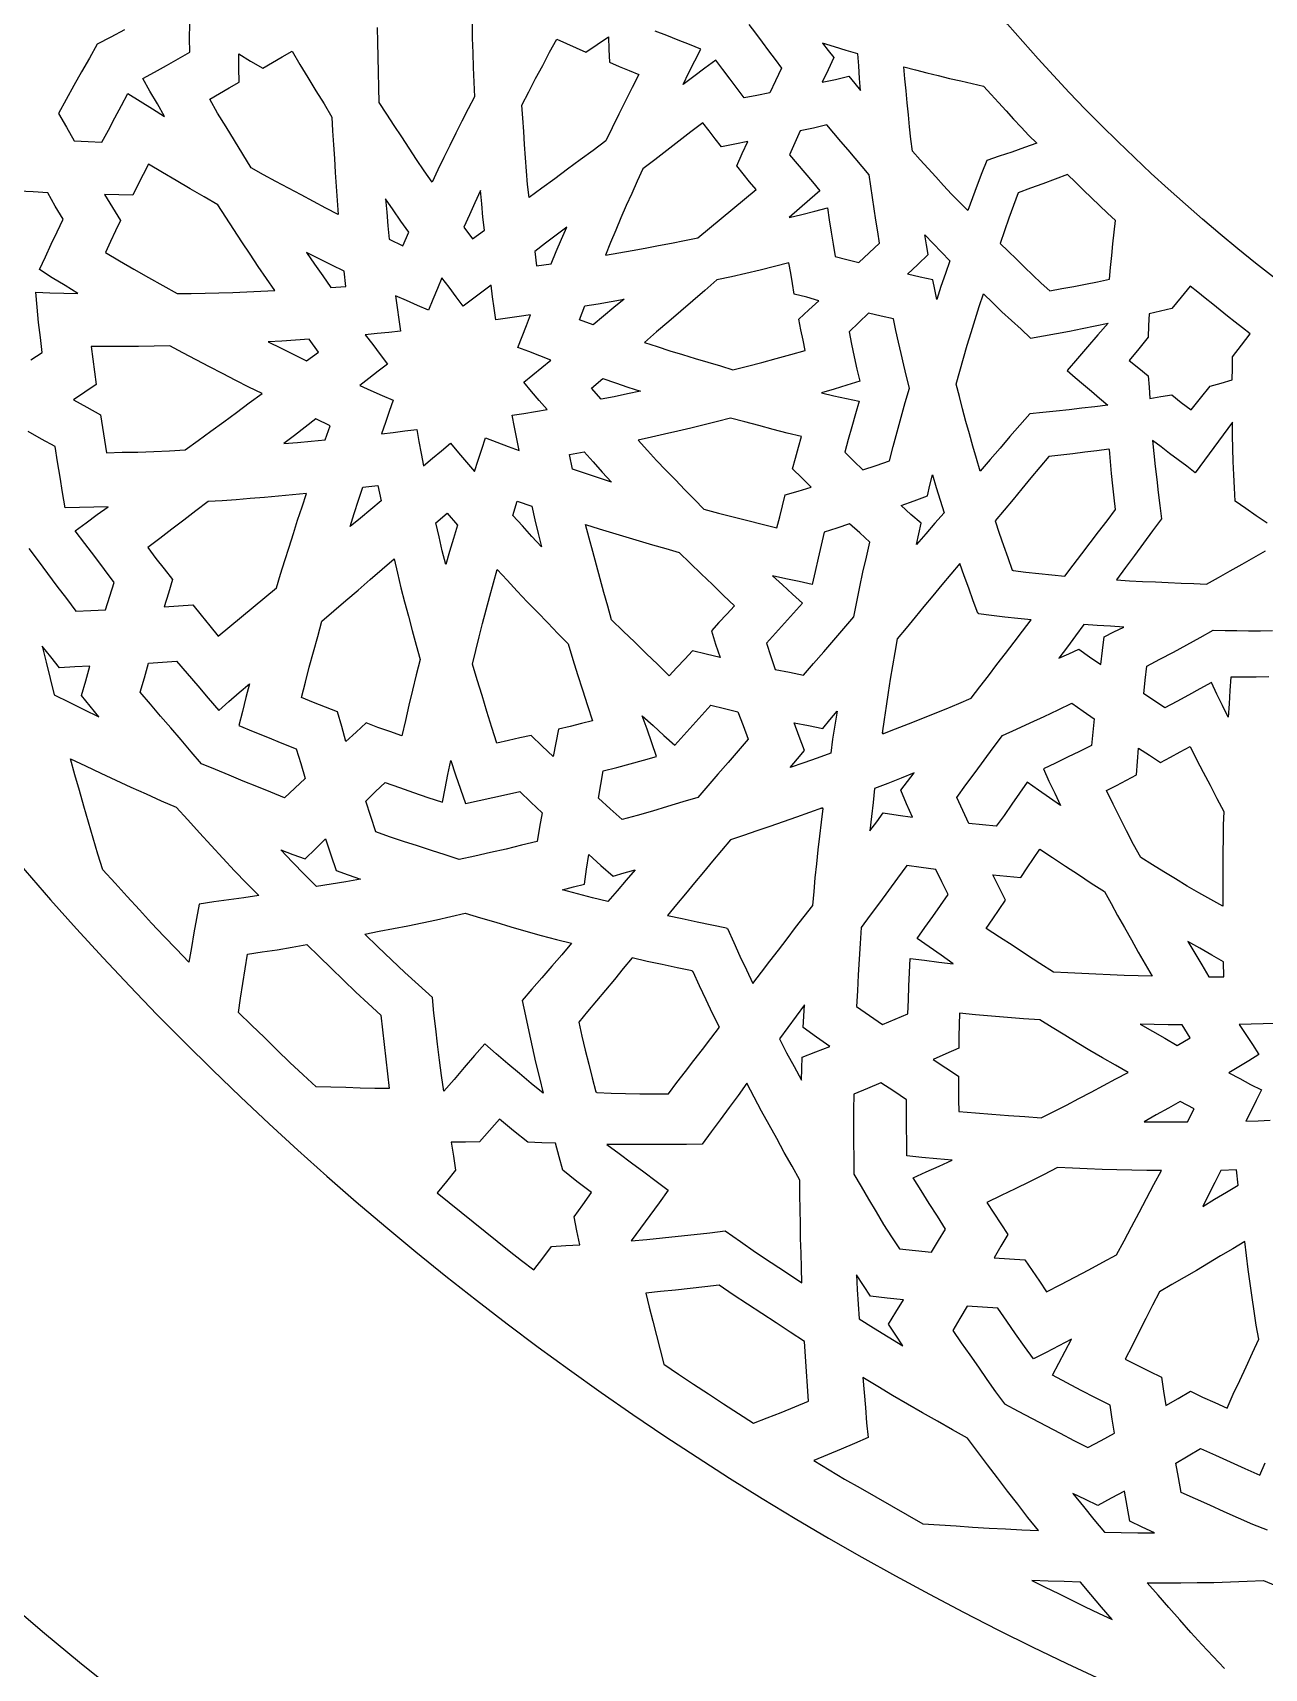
# Model space of a CAD drawing. Extents: x -250 to 250, y -250 to 250.
# Drawn here: x -161.6 to -78, y -193.8 to -82.8 of the extents above; entities that cross this region are included whole.
import ezdxf

# ---------------------------------------------------------------- set-up
doc = ezdxf.new("R2010")
doc.units = 0
doc.header["$MEASUREMENT"] = 0
doc.layers.add('LAYER_1', color=18, linetype='CONTINUOUS')
doc.layers.add('LAYER_2', color=174, linetype='CONTINUOUS')

msp = doc.modelspace()

# ---------------------------------------------------------------- linework, layer by layer
at = {"layer": 'LAYER_1'}
msp.add_lwpolyline([(0, 250, 0.414214), (-250, 0, 0.414214), (0, -250, 0.414214), (250, 0, 0.414214)], format="xyb", close=True, dxfattribs=at)
for points in [[(-155.39, -82.61), (-156.31, -83.1), (-157.24, -83.59), (-157.77, -84.52), (-158.3, -85.45), (-158.82, -86.39), (-159.35, -87.34), (-159.86, -88.28), (-159.33, -89.21), (-158.8, -90.14), (-157.86, -90.19), (-156.92, -90.24), (-156.48, -89.41), (-156.04, -88.58), (-155.6, -87.75), (-155.16, -86.93), (-154.33, -87.46), (-153.5, -87.98), (-152.67, -88.5), (-153.16, -87.64), (-153.66, -86.77), (-154.15, -85.91), (-153.35, -85.47), (-152.55, -85.02), (-151.75, -84.58), (-150.95, -84.13), (-150.97, -83.18), (-150.96, -82.23)], [(-131.79, -82.19), (-131.79, -83.18), (-131.76, -84.17), (-131.73, -85.16), (-131.69, -86.16), (-131.65, -87.16), (-132.07, -87.97), (-132.49, -88.8), (-132.91, -89.62), (-133.32, -90.45), (-133.73, -91.28), (-134.12, -92.1), (-134.52, -92.94), (-135.05, -92.18), (-135.57, -91.41), (-136.07, -90.64), (-136.58, -89.87), (-137.09, -89.09), (-137.6, -88.32), (-138.1, -87.55), (-138.13, -86.52), (-138.16, -85.49), (-138.18, -84.47), (-138.2, -83.45), (-138.22, -82.44)], [(-113.03, -82.25), (-112.58, -82.84), (-112.13, -83.44), (-111.69, -84.03), (-111.24, -84.63), (-110.8, -85.22), (-111.21, -86.06), (-111.61, -86.89), (-112.48, -87.06), (-113.34, -87.23), (-113.82, -86.59), (-114.3, -85.95), (-114.78, -85.31), (-115.26, -84.67), (-116.01, -85.22), (-116.75, -85.77), (-117.49, -86.31), (-117.09, -85.51), (-116.69, -84.72), (-116.28, -83.92), (-117.05, -83.61), (-117.82, -83.31), (-118.6, -83), (-119.38, -82.69)], [(-161.74, -105.01), (-160.97, -104.51), (-161.09, -103.49), (-161.22, -102.47), (-161.32, -101.44), (-161.41, -100.41), (-160.45, -100.45), (-159.5, -100.48), (-158.55, -100.5), (-159.42, -99.96), (-160.29, -99.43), (-161.16, -98.88), (-160.76, -98.02), (-160.36, -97.16), (-159.95, -96.31), (-159.55, -95.45), (-160.09, -94.57), (-160.6, -93.67), (-161.59, -93.61), (-162.58, -93.55)], [(-161.89, -117.8), (-161.25, -118.65), (-160.61, -119.5), (-159.97, -120.36), (-159.33, -121.21), (-158.69, -122.06), (-157.68, -122.02), (-156.67, -121.97), (-156.38, -121.05), (-156.09, -120.12), (-156.75, -119.24), (-157.41, -118.36), (-158.07, -117.48), (-158.73, -116.6), (-157.99, -116.06), (-157.24, -115.51), (-156.5, -114.97), (-157.47, -115), (-158.45, -115.03), (-159.41, -115.05), (-159.59, -114), (-159.76, -112.96), (-159.93, -111.92), (-160.1, -110.89), (-161.01, -110.38), (-161.93, -109.86)], [(-77.86, -116.08), (-78.6, -115.6), (-79.31, -115.09), (-80.03, -114.59), (-80.08, -113.69), (-80.12, -112.8), (-80.15, -111.91), (-80.18, -111.02), (-80.2, -110.13), (-80.21, -109.24), (-80.84, -110.1), (-81.47, -110.95), (-82.1, -111.81), (-82.73, -112.67), (-83.31, -112.23), (-83.89, -111.79), (-84.47, -111.36), (-85.05, -110.92), (-85.63, -110.49), (-85.54, -111.36), (-85.45, -112.24), (-85.35, -113.12), (-85.25, -114.01), (-85.14, -114.9), (-85.03, -115.79), (-85.63, -116.62), (-86.24, -117.45), (-86.85, -118.28), (-87.46, -119.11), (-88.07, -119.94), (-87.2, -120), (-86.32, -120.04), (-85.44, -120.08), (-84.57, -120.12), (-83.7, -120.16), (-82.83, -120.19), (-81.97, -120.22), (-81.16, -119.78), (-80.36, -119.33), (-79.56, -118.88), (-78.76, -118.42), (-77.97, -117.97)], [(-77.74, -126.52), (-78.59, -126.54), (-79.45, -126.55), (-80.31, -126.55), (-80.38, -127.45), (-80.44, -128.35), (-80.5, -129.25), (-80.89, -128.47), (-81.27, -127.69), (-81.64, -126.9), (-82.42, -127.33), (-83.2, -127.76), (-83.99, -128.19), (-84.79, -128.62), (-85.51, -128.14), (-86.23, -127.67), (-86.14, -126.74), (-86.03, -125.79), (-85.13, -125.32), (-84.22, -124.84), (-83.31, -124.35), (-82.41, -123.86), (-81.52, -123.36), (-80.71, -123.37), (-79.91, -123.38), (-79.11, -123.39), (-78.31, -123.39), (-77.5, -123.37)], [(-77.33, -150.05), (-78.13, -150.07), (-78.94, -150.09), (-79.75, -150.11), (-79.31, -150.79), (-78.86, -151.48), (-78.41, -152.16), (-79.09, -152.58), (-79.78, -152.99), (-80.46, -153.4), (-79.72, -153.79), (-78.98, -154.18), (-78.24, -154.56), (-78.59, -155.27), (-78.95, -155.97), (-79.31, -156.68), (-78.47, -156.65), (-77.64, -156.61)], [(-77.84, -184.44), (-78.82, -184.04), (-79.8, -183.62), (-80.77, -183.18), (-81.74, -182.74), (-82.71, -182.31), (-83.68, -181.87), (-83.87, -180.87), (-84.05, -179.88), (-83.21, -179.39), (-82.37, -178.9), (-81.37, -179.35), (-80.37, -179.8), (-79.37, -180.25), (-78.36, -180.71), (-78, -179.86)], [(-80.74, -193.83), (-81.51, -193.01), (-82.28, -192.19), (-83.03, -191.37), (-83.78, -190.53), (-84.52, -189.69), (-85.26, -188.85), (-85.99, -188.01), (-84.85, -188), (-83.72, -188), (-82.6, -187.99), (-81.48, -187.98), (-80.35, -187.94), (-79.22, -187.89), (-78.1, -187.85), (-77.02, -188.3)]]:
    msp.add_lwpolyline(points, dxfattribs=at)
for points in [[(-127.94, -93.99), (-128.04, -93.1), (-128.11, -92.19), (-128.18, -91.29), (-128.24, -90.39), (-128.3, -89.5), (-128.36, -88.61), (-128.42, -87.73), (-127.96, -86.82), (-127.49, -85.92), (-127.01, -85.02), (-126.54, -84.13), (-126.05, -83.24), (-125.4, -83.54), (-124.74, -83.84), (-124.08, -84.13), (-123.32, -83.61), (-122.55, -83.09), (-122.52, -83.95), (-122.48, -84.81), (-121.82, -85.09), (-121.15, -85.36), (-120.49, -85.63), (-120.95, -86.53), (-121.4, -87.43), (-121.85, -88.34), (-122.29, -89.25), (-122.72, -90.15), (-123.59, -90.79), (-124.46, -91.43), (-125.33, -92.07), (-126.2, -92.71), (-127.07, -93.35)], [(-140.88, -95.14), (-141.72, -94.7), (-142.56, -94.26), (-143.41, -93.81), (-144.26, -93.36), (-145.11, -92.91), (-145.96, -92.45), (-146.8, -91.97), (-147.36, -91.04), (-147.93, -90.11), (-148.5, -89.19), (-149.07, -88.26), (-149.61, -87.32), (-148.95, -86.93), (-148.28, -86.54), (-147.61, -86.15), (-147.63, -85.19), (-147.64, -84.24), (-146.83, -84.73), (-146.01, -85.21), (-145.35, -84.83), (-144.68, -84.44), (-144.02, -84.05), (-143.49, -84.96), (-142.95, -85.85), (-142.4, -86.74), (-141.85, -87.64), (-141.31, -88.53), (-141.27, -89.47), (-141.21, -90.41), (-141.15, -91.35), (-141.09, -92.29), (-141.02, -93.23), (-140.95, -94.18)], [(-105.62, -84.23), (-106.42, -84), (-107.22, -83.76), (-108.02, -83.51), (-107.64, -84), (-107.25, -84.49), (-107.65, -85.33), (-108.05, -86.17), (-107.14, -85.97), (-106.23, -85.76), (-105.84, -86.25), (-105.45, -86.73), (-105.51, -85.9), (-105.57, -85.06)], [(-98.17, -94.88), (-98.72, -94.31), (-99.27, -93.75), (-99.81, -93.17), (-100.33, -92.59), (-100.86, -92.01), (-101.39, -91.43), (-101.92, -90.84), (-102.03, -90.03), (-102.12, -89.2), (-102.2, -88.38), (-102.28, -87.56), (-102.36, -86.74), (-102.43, -85.93), (-102.5, -85.12), (-101.72, -85.32), (-100.95, -85.52), (-100.17, -85.71), (-99.4, -85.9), (-98.64, -86.08), (-97.87, -86.26), (-97.1, -86.43), (-96.59, -86.99), (-96.08, -87.55), (-95.57, -88.11), (-95.06, -88.67), (-94.54, -89.22), (-94.02, -89.77), (-93.49, -90.31), (-94.33, -90.6), (-95.18, -90.9), (-96.03, -91.18), (-96.88, -91.47), (-97.21, -92.31), (-97.53, -93.16), (-97.85, -94.02)], [(-113.1, -90.19), (-113.98, -90.37), (-114.87, -90.55), (-115.3, -90.01), (-115.72, -89.47), (-116.14, -88.92), (-116.95, -89.54), (-117.77, -90.17), (-118.59, -90.79), (-119.4, -91.42), (-120.22, -92.04), (-120.6, -92.87), (-120.97, -93.71), (-121.34, -94.54), (-121.7, -95.37), (-122.05, -96.21), (-122.41, -97.05), (-122.76, -97.9), (-121.85, -97.74), (-120.95, -97.58), (-120.06, -97.42), (-119.16, -97.25), (-118.27, -97.09), (-117.38, -96.91), (-116.49, -96.73), (-115.7, -96.07), (-114.91, -95.42), (-114.12, -94.76), (-113.33, -94.1), (-112.53, -93.45), (-112.97, -92.92), (-113.4, -92.38), (-113.83, -91.84), (-113.47, -91.01)], [(-109.54, -89.47), (-109.91, -90.28), (-110.27, -91.1), (-109.75, -91.71), (-109.23, -92.32), (-108.71, -92.92), (-108.2, -93.53), (-108.89, -94.13), (-109.59, -94.74), (-110.29, -95.34), (-109.42, -95.13), (-108.55, -94.91), (-107.69, -94.69), (-107.57, -95.51), (-107.44, -96.33), (-107.31, -97.16), (-107.17, -97.98), (-106.37, -98.19), (-105.56, -98.4), (-104.86, -97.74), (-104.16, -97.09), (-104.28, -96.31), (-104.4, -95.53), (-104.51, -94.76), (-104.63, -93.99), (-104.74, -93.22), (-104.85, -92.45), (-105.33, -91.89), (-105.81, -91.32), (-106.29, -90.76), (-106.78, -90.19), (-107.26, -89.63), (-107.74, -89.06), (-108.64, -89.27)], [(-145.19, -100.31), (-145.76, -99.49), (-146.32, -98.66), (-146.87, -97.83), (-147.42, -97), (-147.96, -96.16), (-148.51, -95.33), (-149.06, -94.49), (-149.99, -93.95), (-150.93, -93.4), (-151.88, -92.84), (-152.82, -92.28), (-153.77, -91.72), (-154.12, -92.42), (-154.48, -93.13), (-154.82, -93.83), (-155.78, -93.81), (-156.74, -93.78), (-156.2, -94.66), (-155.66, -95.55), (-156, -96.26), (-156.34, -96.98), (-156.68, -97.71), (-155.72, -98.29), (-154.75, -98.86), (-153.77, -99.41), (-152.79, -99.96), (-151.82, -100.51), (-150.87, -100.5), (-149.92, -100.48), (-148.98, -100.46), (-148.04, -100.43), (-147.09, -100.4), (-146.14, -100.35)], [(-94.75, -93.66), (-95.07, -94.52), (-95.38, -95.38), (-95.68, -96.24), (-95.98, -97.1), (-95.42, -97.64), (-94.86, -98.18), (-94.31, -98.72), (-93.75, -99.26), (-93.18, -99.8), (-92.61, -100.32), (-91.79, -100.17), (-90.98, -100.02), (-90.17, -99.86), (-89.36, -99.7), (-88.55, -99.54), (-88.48, -98.74), (-88.4, -97.93), (-88.32, -97.13), (-88.23, -96.34), (-88.14, -95.54), (-88.69, -95.04), (-89.24, -94.52), (-89.78, -94), (-90.32, -93.48), (-90.86, -92.95), (-91.4, -92.43), (-92.24, -92.75), (-93.08, -93.06), (-93.91, -93.36)], [(-136.09, -96.34), (-136.63, -95.59), (-137.16, -94.83), (-137.69, -94.07), (-137.6, -94.98), (-137.51, -95.9), (-137.42, -96.82), (-136.5, -97.26)], [(-130.97, -96.21), (-131.07, -95.32), (-131.15, -94.41), (-131.23, -93.51), (-131.61, -94.34), (-131.99, -95.17), (-132.37, -96), (-131.77, -96.8)], [(-126.44, -98.49), (-126.09, -97.66), (-125.74, -96.82), (-125.38, -95.99), (-126.1, -96.54), (-126.82, -97.09), (-127.54, -97.65), (-127.43, -98.63)], [(-101.09, -96.53), (-100.52, -97.11), (-99.96, -97.7), (-99.39, -98.28), (-99.69, -99.15), (-99.99, -100.03), (-100.28, -100.9), (-100.41, -100.24), (-100.54, -99.57), (-101.39, -99.39), (-102.25, -99.2), (-101.55, -98.53), (-100.85, -97.85), (-100.97, -97.19)], [(-140.37, -100.02), (-140.49, -98.98), (-141.33, -98.57), (-142.19, -98.15), (-143.04, -97.72), (-142.49, -98.51), (-141.93, -99.3), (-141.38, -100.09)], [(-120.1, -103.82), (-119.24, -104.11), (-118.39, -104.39), (-117.53, -104.65), (-116.67, -104.91), (-115.81, -105.17), (-114.95, -105.42), (-114.1, -105.68), (-113.12, -105.43), (-112.14, -105.18), (-111.16, -104.92), (-110.18, -104.65), (-109.2, -104.38), (-109.35, -103.67), (-109.5, -102.96), (-109.63, -102.25), (-108.95, -101.62), (-108.28, -100.99), (-109.1, -100.76), (-109.94, -100.54), (-110.06, -99.83), (-110.18, -99.12), (-110.3, -98.42), (-111.28, -98.67), (-112.26, -98.91), (-113.24, -99.14), (-114.21, -99.36), (-115.2, -99.58), (-116.01, -100.29), (-116.83, -101), (-117.65, -101.7), (-118.46, -102.41), (-119.28, -103.11)], [(-127.83, -101.94), (-128.62, -102.06), (-129.4, -102.18), (-130.19, -102.29), (-130.31, -101.5), (-130.42, -100.72), (-130.52, -99.93), (-131.15, -100.41), (-131.77, -100.89), (-132.4, -101.37), (-132.88, -100.72), (-133.37, -100.08), (-133.85, -99.44), (-134.16, -100.17), (-134.46, -100.9), (-134.77, -101.64), (-135.51, -101.31), (-136.25, -100.98), (-136.99, -100.65), (-136.88, -101.45), (-136.77, -102.26), (-136.66, -103.06), (-137.45, -103.14), (-138.25, -103.22), (-139.05, -103.3), (-138.55, -103.97), (-138.05, -104.64), (-137.54, -105.3), (-138.17, -105.78), (-138.8, -106.27), (-139.43, -106.75), (-138.67, -107.09), (-137.91, -107.43), (-137.15, -107.75), (-137.42, -108.51), (-137.69, -109.26), (-137.96, -110.02), (-137.16, -109.93), (-136.36, -109.83), (-135.56, -109.73), (-135.41, -110.55), (-135.26, -111.37), (-135.1, -112.19), (-134.49, -111.68), (-133.88, -111.18), (-133.28, -110.67), (-132.73, -111.31), (-132.19, -111.94), (-131.65, -112.58), (-131.4, -111.82), (-131.15, -111.06), (-130.89, -110.3), (-130.13, -110.59), (-129.36, -110.88), (-128.6, -111.16), (-128.76, -110.36), (-128.92, -109.57), (-129.08, -108.77), (-128.29, -108.64), (-127.51, -108.51), (-126.72, -108.37), (-127.25, -107.76), (-127.77, -107.15), (-128.29, -106.53), (-127.69, -106.03), (-127.08, -105.52), (-126.47, -105.02), (-127.21, -104.74), (-127.95, -104.45), (-128.69, -104.16), (-128.4, -103.42), (-128.12, -102.68)], [(-124.15, -101.35), (-123.26, -101.2), (-122.37, -101.05), (-121.49, -100.88), (-122.19, -101.46), (-122.89, -102.04), (-123.59, -102.62), (-124.51, -102.28)], [(-97.33, -112.55), (-97.58, -111.71), (-97.83, -110.87), (-98.06, -110.02), (-98.29, -109.18), (-98.52, -108.34), (-98.74, -107.5), (-98.96, -106.66), (-98.71, -105.78), (-98.46, -104.9), (-98.2, -104.02), (-97.93, -103.14), (-97.66, -102.27), (-97.39, -101.39), (-97.11, -100.53), (-96.48, -101.14), (-95.85, -101.75), (-95.2, -102.34), (-94.55, -102.93), (-93.91, -103.53), (-93.02, -103.37), (-92.15, -103.21), (-91.27, -103.05), (-90.4, -102.88), (-89.52, -102.7), (-88.65, -102.51), (-89.34, -103.31), (-90.04, -104.12), (-90.73, -104.92), (-91.43, -105.72), (-90.88, -106.2), (-90.32, -106.67), (-89.77, -107.14), (-89.22, -107.61), (-88.66, -108.07), (-89.54, -108.19), (-90.42, -108.29), (-91.3, -108.39), (-92.18, -108.48), (-93.07, -108.57), (-93.96, -108.66), (-94.64, -109.44), (-95.31, -110.21), (-95.98, -110.99), (-96.66, -111.77)], [(-81.04, -101.63), (-81.55, -101.22), (-82.06, -100.82), (-82.56, -100.41), (-83.07, -100), (-83.7, -100.76), (-84.33, -101.52), (-85.09, -101.7), (-85.85, -101.88), (-85.9, -102.67), (-85.94, -103.46), (-86.57, -104.26), (-87.21, -105.06), (-86.57, -105.58), (-85.92, -106.1), (-85.87, -106.86), (-85.82, -107.62), (-85.07, -107.5), (-84.32, -107.38), (-83.68, -107.9), (-83.02, -108.39), (-82.37, -107.6), (-81.73, -106.8), (-80.97, -106.58), (-80.22, -106.36), (-80.21, -105.58), (-80.2, -104.8), (-79.6, -104.02), (-79, -103.23), (-79.52, -102.84), (-80.03, -102.44), (-80.54, -102.03)], [(-106.22, -103.11), (-106.05, -103.95), (-105.88, -104.79), (-105.7, -105.63), (-105.5, -106.46), (-106.37, -106.73), (-107.24, -106.99), (-108.1, -107.25), (-107.25, -107.45), (-106.4, -107.64), (-105.55, -107.82), (-105.79, -108.68), (-106.04, -109.55), (-106.28, -110.41), (-106.52, -111.28), (-105.91, -111.88), (-105.28, -112.48), (-104.38, -112.17), (-103.49, -111.86), (-103.23, -110.88), (-102.97, -109.89), (-102.7, -108.9), (-102.42, -107.91), (-102.13, -106.93), (-102.32, -106.14), (-102.5, -105.36), (-102.69, -104.57), (-102.86, -103.8), (-103.04, -103.02), (-103.2, -102.23), (-104.05, -102.04), (-104.91, -101.84), (-105.57, -102.48)], [(-146.05, -107.29), (-146.96, -106.85), (-147.84, -106.4), (-148.73, -105.93), (-149.63, -105.47), (-150.52, -105), (-151.42, -104.53), (-152.32, -104.05), (-153.38, -104.08), (-154.44, -104.09), (-155.5, -104.09), (-156.57, -104.09), (-157.64, -104.09), (-157.53, -104.95), (-157.43, -105.81), (-157.32, -106.67), (-158.09, -107.19), (-158.86, -107.71), (-157.94, -108.22), (-157.02, -108.73), (-156.89, -109.59), (-156.75, -110.45), (-156.62, -111.31), (-155.55, -111.28), (-154.48, -111.26), (-153.41, -111.22), (-152.34, -111.18), (-151.27, -111.12), (-150.4, -110.48), (-149.53, -109.85), (-148.66, -109.21), (-147.79, -108.57), (-146.92, -107.93)], [(-142.22, -104.48), (-142.87, -103.61), (-143.79, -103.67), (-144.71, -103.73), (-145.64, -103.78), (-144.77, -104.22), (-143.91, -104.65), (-143.03, -105.07)], [(-122.93, -106.27), (-122.08, -106.57), (-121.24, -106.86), (-120.37, -107.13), (-121.26, -107.32), (-122.16, -107.51), (-123.04, -107.68), (-123.69, -106.92)], [(-141.78, -110.44), (-141.44, -109.48), (-142.4, -109.02), (-143.13, -109.58), (-143.85, -110.13), (-144.57, -110.68), (-143.64, -110.61), (-142.72, -110.53)], [(-120.53, -110.46), (-119.91, -111.15), (-119.29, -111.83), (-118.65, -112.5), (-118.01, -113.16), (-117.36, -113.83), (-116.72, -114.49), (-116.08, -115.15), (-115.09, -115.42), (-114.09, -115.67), (-113.1, -115.92), (-112.11, -116.16), (-111.12, -116.4), (-110.93, -115.66), (-110.74, -114.91), (-110.55, -114.17), (-109.67, -113.91), (-108.79, -113.64), (-109.43, -113.02), (-110.07, -112.4), (-109.87, -111.67), (-109.66, -110.94), (-109.46, -110.21), (-110.42, -109.98), (-111.38, -109.73), (-112.34, -109.47), (-113.3, -109.22), (-114.27, -108.96), (-115.16, -109.19), (-116.06, -109.42), (-116.95, -109.64), (-117.84, -109.85), (-118.74, -110.06), (-119.63, -110.26)], [(-124.21, -111.25), (-123.59, -111.93), (-122.97, -112.62), (-122.34, -113.3), (-123.22, -113.02), (-124.1, -112.73), (-124.98, -112.43), (-125.2, -111.44)], [(-88.6, -111.1), (-88.6, -111.06), (-89.41, -111.17), (-90.22, -111.27), (-91.04, -111.38), (-91.86, -111.48), (-92.68, -111.57), (-93.28, -112.29), (-93.89, -113.02), (-94.49, -113.75), (-95.1, -114.48), (-95.7, -115.21), (-96.31, -115.93), (-96.03, -116.77), (-95.74, -117.6), (-95.45, -118.43), (-95.15, -119.27), (-95.11, -119.27), (-95.1, -119.3), (-94.22, -119.41), (-93.35, -119.51), (-92.47, -119.6), (-91.59, -119.68), (-91.02, -118.93), (-90.44, -118.18), (-89.87, -117.43), (-89.29, -116.68), (-88.71, -115.93), (-88.14, -115.17), (-88.24, -114.36), (-88.33, -113.55), (-88.41, -112.73), (-88.48, -111.91), (-88.56, -111.09)], [(-100.91, -114.24), (-100.74, -113.52), (-100.56, -112.8), (-100.32, -113.67), (-100.05, -114.52), (-99.78, -115.38), (-100.4, -116.1), (-101.02, -116.82), (-101.65, -117.54), (-101.49, -116.82), (-101.33, -116.1), (-102.03, -115.5), (-102.7, -114.89), (-101.81, -114.57)], [(-143.04, -114.07), (-143.99, -114.16), (-144.94, -114.25), (-145.9, -114.34), (-146.86, -114.42), (-147.82, -114.5), (-148.77, -114.57), (-149.72, -114.63), (-150.54, -115.25), (-151.36, -115.88), (-152.17, -116.5), (-152.99, -117.13), (-153.81, -117.75), (-153.26, -118.48), (-152.7, -119.2), (-152.13, -119.91), (-152.41, -120.84), (-152.69, -121.77), (-151.72, -121.7), (-150.75, -121.63), (-150.18, -122.34), (-149.61, -123.05), (-149.03, -123.76), (-148.24, -123.1), (-147.45, -122.44), (-146.66, -121.79), (-145.87, -121.13), (-145.08, -120.47), (-144.8, -119.55), (-144.52, -118.63), (-144.22, -117.71), (-143.93, -116.79), (-143.64, -115.88), (-143.34, -114.97)], [(-139.21, -113.65), (-138.2, -113.53), (-137.98, -114.58), (-138.68, -115.16), (-139.38, -115.74), (-140.08, -116.32), (-139.8, -115.43), (-139.51, -114.54)], [(-133.5, -115.41), (-132.8, -116.23), (-133.07, -117.12), (-133.34, -118.01), (-133.59, -118.9), (-133.83, -117.96), (-134.04, -117.01), (-134.26, -116.06)], [(-128.75, -114.6), (-127.76, -114.94), (-127.54, -115.86), (-127.32, -116.78), (-127.09, -117.7), (-127.74, -116.99), (-128.39, -116.28), (-129.04, -115.57)], [(-114.98, -125.2), (-115.91, -124.98), (-116.84, -124.75), (-117.37, -125.31), (-117.9, -125.88), (-118.42, -126.44), (-119.21, -125.69), (-119.99, -124.93), (-120.77, -124.17), (-121.55, -123.42), (-122.34, -122.66), (-122.6, -121.73), (-122.86, -120.8), (-123.12, -119.87), (-123.37, -118.94), (-123.62, -118.02), (-123.86, -117.1), (-124.1, -116.18), (-123.19, -116.47), (-122.28, -116.74), (-121.37, -117.02), (-120.46, -117.29), (-119.56, -117.55), (-118.66, -117.82), (-117.76, -118.07), (-117.01, -118.8), (-116.26, -119.53), (-115.5, -120.26), (-114.75, -120.99), (-113.99, -121.71), (-114.52, -122.27), (-115.05, -122.84), (-115.57, -123.4), (-115.28, -124.3)], [(-111.42, -119.66), (-110.74, -120.28), (-110.06, -120.9), (-109.38, -121.52), (-109.99, -122.2), (-110.6, -122.88), (-111.21, -123.56), (-111.82, -124.24), (-111.53, -125.13), (-111.23, -126.02), (-110.27, -126.21), (-109.31, -126.4), (-108.63, -125.61), (-107.94, -124.82), (-107.26, -124.03), (-106.58, -123.24), (-105.89, -122.45), (-105.69, -121.43), (-105.49, -120.42), (-105.28, -119.41), (-105.05, -118.39), (-104.82, -117.38), (-105.5, -116.75), (-106.19, -116.13), (-107.05, -116.42), (-107.91, -116.7), (-108.12, -117.59), (-108.32, -118.47), (-108.53, -119.36), (-108.72, -120.25), (-109.62, -120.06), (-110.52, -119.86)], [(-137.09, -118.51), (-136.86, -119.49), (-136.63, -120.47), (-136.38, -121.44), (-136.12, -122.41), (-135.86, -123.38), (-135.6, -124.36), (-135.33, -125.34), (-135.59, -126.38), (-135.85, -127.42), (-136.09, -128.45), (-136.33, -129.49), (-136.56, -130.52), (-137.38, -130.24), (-138.19, -129.95), (-139, -129.64), (-139.68, -130.27), (-140.36, -130.9), (-140.65, -129.89), (-140.94, -128.89), (-141.75, -128.57), (-142.56, -128.25), (-143.37, -127.93), (-143.11, -126.89), (-142.85, -125.86), (-142.57, -124.82), (-142.28, -123.78), (-141.99, -122.75), (-141.18, -122.04), (-140.36, -121.33), (-139.54, -120.63), (-138.73, -119.92), (-137.91, -119.22)], [(-130.1, -119.23), (-129.43, -119.96), (-128.75, -120.7), (-128.06, -121.42), (-127.37, -122.14), (-126.67, -122.86), (-125.98, -123.57), (-125.29, -124.29), (-124.97, -125.34), (-124.64, -126.37), (-124.31, -127.41), (-123.97, -128.46), (-123.63, -129.5), (-124.39, -129.69), (-125.16, -129.88), (-125.93, -130.06), (-126.12, -131), (-126.3, -131.93), (-127.05, -131.22), (-127.79, -130.5), (-128.57, -130.67), (-129.34, -130.85), (-130.13, -131.02), (-130.47, -129.95), (-130.81, -128.87), (-131.13, -127.79), (-131.46, -126.72), (-131.78, -125.65), (-131.55, -124.73), (-131.33, -123.81), (-131.09, -122.9), (-130.85, -121.97), (-130.6, -121.05), (-130.35, -120.14)], [(-97.45, -122.2), (-97.49, -122.2), (-97.8, -121.35), (-98.1, -120.5), (-98.41, -119.66), (-98.7, -118.82), (-99.31, -119.55), (-99.92, -120.28), (-100.53, -121.02), (-101.14, -121.75), (-101.75, -122.48), (-102.36, -123.22), (-102.97, -123.95), (-103.13, -124.86), (-103.28, -125.77), (-103.43, -126.68), (-103.57, -127.59), (-103.71, -128.5), (-103.85, -129.42), (-103.98, -130.34), (-103.92, -130.32), (-103.93, -130.38), (-103.07, -130.05), (-102.2, -129.71), (-101.34, -129.37), (-100.49, -129.03), (-99.64, -128.68), (-98.78, -128.32), (-97.93, -127.96), (-97.35, -127.2), (-96.77, -126.45), (-96.19, -125.69), (-95.61, -124.93), (-95.03, -124.17), (-94.45, -123.42), (-93.87, -122.66), (-94.77, -122.57), (-95.66, -122.47), (-96.55, -122.35), (-97.44, -122.24)], [(-88.91, -123.8), (-88.25, -123.47), (-87.59, -123.14), (-88.49, -123.09), (-89.39, -123.03), (-90.29, -122.96), (-90.85, -123.73), (-91.41, -124.49), (-91.98, -125.26), (-91.31, -124.95), (-90.64, -124.64), (-89.9, -125.16), (-89.15, -125.69), (-89.03, -124.74)], [(-157.74, -125.79), (-158.77, -125.85), (-159.81, -125.9), (-160.39, -125.17), (-160.97, -124.43), (-160.71, -125.53), (-160.44, -126.63), (-160.17, -127.73), (-159.15, -128.24), (-158.14, -128.74), (-157.13, -129.24), (-157.71, -128.51), (-158.3, -127.78), (-158.02, -126.79)], [(-153.76, -125.59), (-152.81, -125.52), (-151.85, -125.45), (-151.14, -126.29), (-150.42, -127.13), (-149.71, -127.96), (-148.99, -128.8), (-148.3, -128.2), (-147.6, -127.59), (-146.9, -126.99), (-147.15, -127.93), (-147.39, -128.87), (-147.64, -129.82), (-146.66, -130.22), (-145.68, -130.62), (-144.71, -131.01), (-143.73, -131.4), (-143.43, -132.41), (-143.13, -133.42), (-143.83, -134.08), (-144.54, -134.73), (-145.47, -134.35), (-146.4, -133.97), (-147.34, -133.59), (-148.28, -133.2), (-149.22, -132.81), (-150.17, -132.42), (-150.86, -131.61), (-151.55, -130.8), (-152.25, -129.99), (-152.94, -129.18), (-153.63, -128.37), (-154.32, -127.56), (-154.04, -126.58)], [(-120.26, -129.16), (-119.52, -129.83), (-118.79, -130.5), (-118.05, -131.16), (-117.44, -130.48), (-116.83, -129.81), (-116.22, -129.13), (-115.61, -128.45), (-114.68, -128.67), (-113.77, -128.89), (-113.42, -129.82), (-113.07, -130.75), (-113.75, -131.54), (-114.43, -132.33), (-115.12, -133.12), (-115.8, -133.91), (-116.48, -134.7), (-117.51, -135.01), (-118.54, -135.32), (-119.57, -135.63), (-120.6, -135.92), (-121.63, -136.2), (-122.43, -135.48), (-123.22, -134.76), (-123.06, -133.83), (-122.9, -132.91), (-121.99, -132.67), (-121.08, -132.42), (-120.18, -132.17), (-119.28, -131.92), (-119.61, -131), (-119.93, -130.08)], [(-91.88, -135.26), (-92.63, -134.73), (-93.38, -134.2), (-94.14, -133.67), (-94.66, -134.42), (-95.19, -135.17), (-95.71, -135.92), (-96.24, -136.66), (-97.17, -136.57), (-98.1, -136.48), (-98.51, -135.6), (-98.91, -134.7), (-98.29, -133.86), (-97.67, -133.02), (-97.06, -132.18), (-96.44, -131.33), (-95.82, -130.49), (-94.87, -130.07), (-93.93, -129.64), (-92.98, -129.2), (-92.04, -128.76), (-91.1, -128.31), (-90.35, -128.84), (-89.59, -129.37), (-89.68, -130.28), (-89.77, -131.18), (-90.58, -131.58), (-91.4, -131.97), (-92.22, -132.37), (-93.04, -132.76), (-92.66, -133.59), (-92.27, -134.42)], [(-108, -130.02), (-107.52, -129.44), (-107.04, -128.86), (-107.2, -129.81), (-107.34, -130.75), (-107.47, -131.7), (-108.38, -132.03), (-109.3, -132.35), (-110.21, -132.67), (-109.73, -132.09), (-109.25, -131.51), (-109.6, -130.57), (-109.95, -129.63), (-108.98, -129.82)], [(-159.06, -132.09), (-158.03, -132.57), (-157, -133.05), (-155.97, -133.53), (-154.95, -134), (-153.93, -134.46), (-152.91, -134.93), (-151.88, -135.36), (-151.09, -136.23), (-150.3, -137.1), (-149.51, -137.97), (-148.72, -138.83), (-147.92, -139.69), (-147.1, -140.53), (-146.28, -141.37), (-147.29, -141.52), (-148.3, -141.66), (-149.32, -141.8), (-150.33, -141.94), (-150.51, -142.92), (-150.68, -143.9), (-150.85, -144.89), (-151.02, -145.88), (-151.87, -145.01), (-152.72, -144.13), (-153.56, -143.23), (-154.38, -142.33), (-155.21, -141.42), (-156.03, -140.52), (-156.85, -139.61), (-157.2, -138.55), (-157.52, -137.46), (-157.83, -136.38), (-158.14, -135.3), (-158.45, -134.23), (-158.76, -133.16)], [(-80.87, -142.09), (-81.67, -141.64), (-82.48, -141.18), (-83.28, -140.72), (-84.07, -140.23), (-84.86, -139.75), (-85.64, -139.27), (-86.43, -138.79), (-86.92, -137.89), (-87.39, -136.98), (-87.85, -136.06), (-88.3, -135.15), (-88.75, -134.24), (-88.07, -133.89), (-87.39, -133.54), (-86.71, -133.18), (-86.65, -132.26), (-86.58, -131.35), (-85.84, -131.84), (-85.09, -132.33), (-84.42, -131.97), (-83.76, -131.61), (-83.09, -131.24), (-82.64, -132.12), (-82.19, -133), (-81.73, -133.88), (-81.27, -134.77), (-80.8, -135.66), (-80.83, -136.58), (-80.85, -137.49), (-80.86, -138.41), (-80.87, -139.33), (-80.87, -140.25), (-80.87, -141.17)], [(-137.71, -133.68), (-136.74, -134.02), (-135.77, -134.37), (-134.8, -134.71), (-133.82, -135.02), (-133.64, -134.09), (-133.45, -133.15), (-133.25, -132.2), (-132.94, -133.18), (-132.6, -134.15), (-132.26, -135.12), (-131.33, -134.92), (-130.4, -134.72), (-129.48, -134.51), (-128.56, -134.3), (-127.81, -135.02), (-127.06, -135.74), (-127.22, -136.72), (-127.38, -137.69), (-128.44, -137.95), (-129.5, -138.21), (-130.56, -138.45), (-131.62, -138.68), (-132.69, -138.91), (-133.62, -138.61), (-134.56, -138.31), (-135.51, -138), (-136.45, -137.69), (-137.4, -137.37), (-138.33, -137.04), (-138.68, -135.99), (-139.02, -134.95), (-138.36, -134.31)], [(-102.72, -134.22), (-102.26, -133.63), (-101.8, -133.03), (-102.7, -133.39), (-103.59, -133.75), (-104.49, -134.09), (-104.6, -135.05), (-104.71, -136), (-104.81, -136.96), (-104.35, -136.36), (-103.9, -135.76), (-102.9, -135.91), (-101.91, -136.04), (-102.32, -135.13)], [(-108.04, -135.48), (-108.03, -135.41), (-108.91, -135.73), (-109.8, -136.05), (-110.69, -136.36), (-111.59, -136.67), (-112.48, -136.98), (-113.39, -137.28), (-114.28, -137.58), (-114.89, -138.31), (-115.5, -139.04), (-116.11, -139.78), (-116.72, -140.51), (-117.33, -141.24), (-117.94, -141.98), (-118.55, -142.71), (-117.54, -142.93), (-116.54, -143.14), (-115.53, -143.35), (-114.53, -143.55), (-114.51, -143.59), (-114.47, -143.6), (-114.05, -144.54), (-113.63, -145.47), (-113.19, -146.41), (-112.75, -147.33), (-112.17, -146.57), (-111.59, -145.81), (-111.01, -145.06), (-110.43, -144.3), (-109.85, -143.54), (-109.27, -142.78), (-108.69, -142.03), (-108.6, -141.09), (-108.52, -140.15), (-108.42, -139.21), (-108.31, -138.27), (-108.2, -137.33), (-108.09, -136.39), (-107.98, -135.46)], [(-144.79, -138.26), (-143.96, -138.57), (-143.14, -138.87), (-142.44, -138.2), (-141.75, -137.52), (-141.39, -138.59), (-141.02, -139.66), (-140.21, -139.96), (-139.38, -140.25), (-140.38, -140.43), (-141.37, -140.6), (-142.36, -140.76), (-143.17, -139.93), (-143.98, -139.09)], [(-122.23, -140.04), (-121.48, -139.82), (-120.73, -139.61), (-121.35, -140.33), (-121.97, -141.05), (-122.6, -141.77), (-123.63, -141.51), (-124.66, -141.25), (-125.68, -140.97), (-124.93, -140.77), (-124.18, -140.58), (-124.03, -139.57), (-123.88, -138.57), (-123.06, -139.32)], [(-85.65, -146.84), (-86.6, -146.82), (-87.56, -146.79), (-88.51, -146.75), (-89.47, -146.7), (-90.43, -146.66), (-91.39, -146.61), (-92.36, -146.56), (-93.28, -145.98), (-94.19, -145.38), (-95.1, -144.78), (-96.01, -144.18), (-96.91, -143.59), (-96.48, -142.95), (-96.05, -142.31), (-95.62, -141.67), (-96.05, -140.82), (-96.47, -139.96), (-95.53, -140.05), (-94.58, -140.13), (-94.15, -139.49), (-93.72, -138.86), (-93.29, -138.22), (-92.41, -138.79), (-91.54, -139.37), (-90.66, -139.94), (-89.79, -140.52), (-88.9, -141.08), (-88.45, -141.9), (-88, -142.72), (-87.54, -143.54), (-87.07, -144.37), (-86.61, -145.2), (-86.13, -146.02)], [(-99.16, -145.99), (-99.98, -145.42), (-100.79, -144.85), (-101.6, -144.28), (-101.08, -143.53), (-100.55, -142.78), (-100.02, -142.04), (-99.5, -141.29), (-99.92, -140.44), (-100.33, -139.59), (-101.33, -139.47), (-102.31, -139.33), (-102.93, -140.18), (-103.55, -141.02), (-104.17, -141.86), (-104.79, -142.7), (-105.4, -143.54), (-105.48, -144.61), (-105.55, -145.68), (-105.61, -146.75), (-105.66, -147.82), (-105.71, -148.89), (-104.84, -149.5), (-103.96, -150.12), (-103.1, -149.76), (-102.23, -149.4), (-102.2, -148.45), (-102.16, -147.51), (-102.12, -146.58), (-102.07, -145.64), (-101.1, -145.76), (-100.13, -145.88)], [(-139.09, -143.98), (-138.11, -143.79), (-137.13, -143.6), (-136.16, -143.41), (-135.19, -143.21), (-134.22, -143.01), (-133.24, -142.79), (-132.27, -142.57), (-131.24, -142.88), (-130.2, -143.18), (-129.17, -143.48), (-128.15, -143.77), (-127.12, -144.07), (-126.08, -144.34), (-125.05, -144.6), (-125.72, -145.38), (-126.39, -146.16), (-127.07, -146.94), (-127.74, -147.71), (-128.41, -148.49), (-128.19, -149.53), (-127.96, -150.58), (-127.72, -151.63), (-127.49, -152.68), (-127.24, -153.74), (-126.98, -154.78), (-127.79, -154.13), (-128.58, -153.45), (-129.37, -152.78), (-130.16, -152.1), (-130.95, -151.43), (-131.64, -152.23), (-132.34, -153.03), (-133.03, -153.84), (-133.73, -154.64), (-133.88, -153.58), (-134.02, -152.53), (-134.15, -151.46), (-134.27, -150.4), (-134.39, -149.34), (-134.5, -148.28), (-135.43, -147.43), (-136.36, -146.58), (-137.28, -145.73), (-138.19, -144.85)], [(-147.04, -145.34), (-146.04, -145.19), (-145.03, -145.04), (-144.02, -144.87), (-143.02, -144.69), (-142.19, -145.5), (-141.36, -146.3), (-140.52, -147.11), (-139.69, -147.91), (-138.85, -148.7), (-138, -149.48), (-137.89, -150.47), (-137.78, -151.47), (-137.66, -152.47), (-137.54, -153.47), (-137.42, -154.47), (-138.4, -154.45), (-139.39, -154.43), (-140.38, -154.4), (-141.38, -154.37), (-142.38, -154.34), (-143.27, -153.52), (-144.16, -152.69), (-145.03, -151.85), (-145.9, -151), (-146.78, -150.16), (-147.65, -149.31), (-147.51, -148.32), (-147.36, -147.33), (-147.2, -146.33)], [(-80.82, -145.86), (-81.62, -145.4), (-82.43, -144.94), (-83.23, -144.48), (-82.76, -145.28), (-82.29, -146.07), (-81.81, -146.87), (-80.79, -146.87)], [(-116.85, -146.52), (-116.86, -146.48), (-117.88, -146.27), (-118.9, -146.05), (-119.93, -145.83), (-120.95, -145.59), (-121.55, -146.32), (-122.15, -147.05), (-122.76, -147.78), (-123.36, -148.51), (-123.97, -149.23), (-124.57, -149.96), (-124.36, -150.91), (-124.13, -151.85), (-123.89, -152.8), (-123.65, -153.74), (-123.41, -154.69), (-123.37, -154.7), (-123.35, -154.74), (-122.37, -154.77), (-121.4, -154.79), (-120.43, -154.81), (-119.45, -154.82), (-118.47, -154.81), (-117.9, -154.06), (-117.32, -153.31), (-116.75, -152.56), (-116.17, -151.81), (-115.6, -151.06), (-115.02, -150.3), (-115.49, -149.37), (-115.93, -148.43), (-116.37, -147.48), (-116.81, -146.53)], [(-109.33, -150.33), (-109.29, -149.55), (-109.25, -148.77), (-109.81, -149.54), (-110.37, -150.31), (-110.94, -151.08), (-110.46, -152.03), (-109.96, -152.96), (-109.46, -153.89), (-109.44, -153.11), (-109.41, -152.34), (-108.47, -151.97), (-107.53, -151.61), (-108.43, -150.97)], [(-87.29, -153.37), (-88.15, -152.87), (-89.02, -152.38), (-89.89, -151.88), (-90.74, -151.36), (-91.59, -150.84), (-92.44, -150.32), (-93.29, -149.8), (-94.38, -149.73), (-95.47, -149.65), (-96.56, -149.55), (-97.65, -149.45), (-98.74, -149.34), (-98.76, -150.13), (-98.77, -150.92), (-98.78, -151.72), (-99.65, -152.11), (-100.52, -152.49), (-99.65, -153.06), (-98.79, -153.63), (-98.79, -154.43), (-98.79, -155.23), (-98.78, -156.02), (-97.65, -156.11), (-96.53, -156.2), (-95.41, -156.28), (-94.29, -156.36), (-93.18, -156.44), (-92.33, -156.02), (-91.48, -155.58), (-90.64, -155.14), (-89.79, -154.7), (-88.95, -154.26), (-88.12, -153.81)], [(-83.08, -151.03), (-83.63, -150.14), (-84.57, -150.13), (-85.52, -150.11), (-86.47, -150.1), (-85.63, -150.57), (-84.8, -151.05), (-83.96, -151.53)], [(-109.42, -167.64), (-109.45, -166.64), (-109.48, -165.64), (-109.51, -164.65), (-109.53, -163.66), (-109.55, -162.67), (-109.56, -161.68), (-109.57, -160.69), (-110.09, -159.74), (-110.62, -158.8), (-111.13, -157.86), (-111.65, -156.92), (-112.16, -155.99), (-112.67, -155.05), (-113.15, -154.1), (-113.76, -154.93), (-114.37, -155.75), (-114.98, -156.58), (-115.59, -157.41), (-116.2, -158.24), (-117.26, -158.25), (-118.33, -158.26), (-119.4, -158.26), (-120.48, -158.26), (-121.56, -158.25), (-122.65, -158.25), (-121.82, -158.87), (-120.99, -159.5), (-120.16, -160.12), (-119.32, -160.74), (-118.49, -161.37), (-119.12, -162.22), (-119.75, -163.08), (-120.38, -163.94), (-121.01, -164.79), (-119.95, -164.71), (-118.88, -164.6), (-117.81, -164.49), (-116.74, -164.37), (-115.68, -164.25), (-114.63, -164.12), (-113.6, -164.85), (-112.57, -165.57), (-111.52, -166.26), (-110.47, -166.95)], [(-99.68, -164), (-100.23, -163.13), (-100.78, -162.26), (-101.33, -161.39), (-101.87, -160.52), (-100.99, -160.12), (-100.11, -159.73), (-99.23, -159.32), (-100.26, -159.24), (-101.28, -159.14), (-102.3, -159.02), (-102.31, -158.07), (-102.32, -157.12), (-102.33, -156.17), (-102.33, -155.22), (-103.19, -154.65), (-104.06, -154.08), (-104.98, -154.47), (-105.9, -154.84), (-105.92, -155.93), (-105.92, -157.01), (-105.92, -158.09), (-105.91, -159.18), (-105.9, -160.27), (-105.4, -161.12), (-104.9, -161.97), (-104.39, -162.82), (-103.88, -163.68), (-103.35, -164.52), (-102.81, -165.35), (-101.72, -165.46), (-100.63, -165.57), (-100.16, -164.78)], [(-82.8, -155.83), (-83.76, -155.33), (-84.56, -155.79), (-85.38, -156.25), (-86.19, -156.71), (-85.22, -156.71), (-84.24, -156.72), (-83.27, -156.71)], [(-126.14, -158.18), (-127.08, -158.14), (-128.03, -158.1), (-128.99, -157.33), (-129.94, -156.55), (-130.63, -157.31), (-131.31, -158.07), (-132.26, -158.09), (-133.22, -158.1), (-133.07, -159.05), (-132.92, -160.01), (-133.55, -160.77), (-134.18, -161.53), (-133.37, -162.2), (-132.55, -162.85), (-131.74, -163.51), (-130.92, -164.17), (-130.1, -164.82), (-129.28, -165.48), (-128.45, -166.13), (-127.62, -166.76), (-127.01, -165.97), (-126.41, -165.18), (-125.45, -165.12), (-124.49, -165.06), (-124.69, -164.12), (-124.88, -163.18), (-124.29, -162.35), (-123.7, -161.51), (-124.69, -160.78), (-125.65, -160.01), (-125.9, -159.09)], [(-85.03, -160.02), (-86.03, -160.02), (-87.04, -160.01), (-88.05, -159.99), (-89.05, -159.95), (-90.06, -159.91), (-91.07, -159.87), (-92.08, -159.82), (-93.03, -160.31), (-93.99, -160.79), (-94.95, -161.26), (-95.91, -161.73), (-96.87, -162.19), (-96.41, -162.92), (-95.93, -163.64), (-95.45, -164.36), (-95.92, -165.16), (-96.38, -165.96), (-95.34, -166.02), (-94.29, -166.08), (-93.8, -166.81), (-93.31, -167.53), (-92.82, -168.26), (-91.86, -167.76), (-90.91, -167.26), (-89.96, -166.76), (-89.01, -166.25), (-88.07, -165.74), (-87.56, -164.79), (-87.06, -163.84), (-86.55, -162.88), (-86.04, -161.93), (-85.54, -160.98)], [(-79.82, -161.01), (-79.93, -159.99), (-81, -160.02), (-81.41, -160.83), (-81.82, -161.64), (-82.23, -162.46), (-81.43, -161.97), (-80.62, -161.49)], [(-79.38, -164.84), (-80.19, -165.33), (-81.01, -165.82), (-81.84, -166.31), (-82.66, -166.8), (-83.49, -167.28), (-84.33, -167.77), (-85.17, -168.25), (-85.63, -169.17), (-86.09, -170.08), (-86.56, -171), (-87.02, -171.92), (-87.49, -172.83), (-86.67, -173.24), (-85.85, -173.64), (-85.03, -174.04), (-84.89, -175), (-84.74, -175.97), (-83.9, -175.49), (-83.06, -175), (-82.24, -175.4), (-81.4, -175.77), (-80.57, -176.15), (-80.15, -175.21), (-79.72, -174.28), (-79.29, -173.34), (-78.86, -172.41), (-78.43, -171.47), (-78.59, -170.53), (-78.73, -169.58), (-78.87, -168.64), (-79.01, -167.69), (-79.14, -166.74), (-79.26, -165.79)], [(-102.57, -171.93), (-103.06, -171.19), (-103.54, -170.46), (-103.04, -169.63), (-102.53, -168.8), (-103.65, -168.68), (-104.78, -168.56), (-105.25, -167.83), (-105.72, -167.1), (-105.67, -168.1), (-105.61, -169.1), (-105.55, -170.1), (-104.56, -170.71), (-103.57, -171.32)], [(-108.97, -175.69), (-109.05, -174.67), (-109.12, -173.66), (-109.19, -172.65), (-109.25, -171.64), (-110.21, -171), (-111.18, -170.37), (-112.15, -169.73), (-113.11, -169.1), (-114.08, -168.46), (-115.03, -167.81), (-116.02, -167.92), (-117.01, -168.03), (-118.01, -168.14), (-119.01, -168.24), (-120.01, -168.34), (-119.78, -169.3), (-119.54, -170.26), (-119.29, -171.22), (-119.04, -172.19), (-118.79, -173.16), (-117.79, -173.85), (-116.78, -174.52), (-115.76, -175.18), (-114.75, -175.85), (-113.73, -176.52), (-112.72, -177.18), (-111.78, -176.82), (-110.84, -176.44), (-109.9, -176.07)], [(-88.22, -177.85), (-88.37, -176.9), (-88.51, -175.95), (-89.5, -175.46), (-90.47, -174.95), (-91.44, -174.43), (-92.41, -173.92), (-91.98, -173.1), (-91.55, -172.29), (-91.12, -171.48), (-91.98, -171.92), (-92.84, -172.37), (-93.71, -172.81), (-94.33, -171.97), (-94.93, -171.1), (-95.53, -170.24), (-96.13, -169.37), (-97.17, -169.3), (-98.22, -169.23), (-98.7, -170.06), (-99.18, -170.89), (-98.61, -171.71), (-98.03, -172.54), (-97.45, -173.38), (-96.87, -174.21), (-96.28, -175.05), (-95.68, -175.86), (-94.74, -176.36), (-93.79, -176.86), (-92.85, -177.36), (-91.91, -177.85), (-90.97, -178.35), (-90.02, -178.82), (-89.12, -178.34)], [(-93.38, -184.46), (-94.09, -183.58), (-94.78, -182.68), (-95.47, -181.78), (-96.15, -180.88), (-96.83, -179.99), (-97.51, -179.1), (-98.18, -178.2), (-99.2, -177.62), (-100.22, -177.04), (-101.24, -176.46), (-102.25, -175.88), (-103.27, -175.3), (-104.28, -174.69), (-105.28, -174.08), (-105.2, -175.1), (-105.11, -176.12), (-105.03, -177.14), (-104.93, -178.15), (-105.85, -178.55), (-106.77, -178.94), (-107.69, -179.32), (-108.62, -179.7), (-107.58, -180.34), (-106.53, -180.97), (-105.47, -181.57), (-104.4, -182.18), (-103.34, -182.79), (-102.28, -183.39), (-101.21, -184), (-100.09, -184.08), (-98.96, -184.15), (-97.84, -184.22), (-96.72, -184.29), (-95.61, -184.35), (-94.5, -184.42)], [(-87.54, -181.78), (-88.44, -182.27), (-89.35, -182.76), (-90.19, -182.35), (-91.03, -181.94), (-90.32, -182.82), (-89.61, -183.7), (-88.89, -184.58), (-87.76, -184.6), (-86.63, -184.62), (-85.49, -184.61), (-86.34, -184.23), (-87.18, -183.82), (-87.36, -182.8)], [(-90.51, -187.96), (-91.62, -187.92), (-92.72, -187.89), (-93.83, -187.85), (-92.92, -188.3), (-92.01, -188.74), (-91.11, -189.19), (-90.2, -189.63), (-89.29, -190.07), (-88.37, -190.49), (-89.09, -189.66), (-89.81, -188.81)]]:
    msp.add_lwpolyline(points, close=True, dxfattribs=at)
at = {"layer": 'LAYER_2'}
for points in [[(214, 0, 0.414214), (0, 214, 0.414214), (-214, 0, 0.414214), (0, -214, 0.414214)], [(-126, 0, -0.414214), (0, 126, -0.414214), (126, 0, -0.414214), (0, -126, -0.414214)]]:
    msp.add_lwpolyline(points, format="xyb", close=True, dxfattribs=at)

doc.saveas('drawing.dxf')
